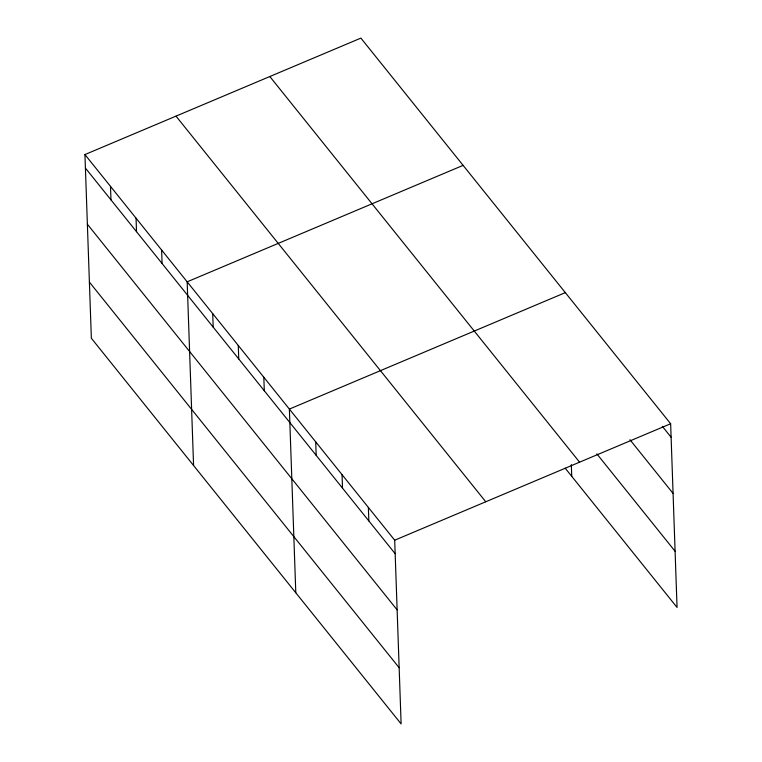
<?xml version="1.0" encoding="UTF-8"?>
<svg xmlns="http://www.w3.org/2000/svg" width="762" height="762" viewBox="0 0 762 762"><rect width="100%" height="100%" fill="white"/><g stroke="black" fill="none" stroke-linecap="round" stroke-linejoin="round"><path stroke-width="1.14" d="M84.944 154.562L394.697 540.21L401.117 723.9L91.354 338.252L84.944 154.562L360.883 38.1L670.646 423.748L677.056 607.438L565.166 468.144M463.106 165.364L187.166 281.826L193.577 465.515M565.328 292.627L289.379 409.089L295.799 592.779M394.697 540.21L670.646 423.748M662.34 426.329L671.112 437.255M629.926 439.693L673.075 493.414M596.837 453.847L675.094 551.278M269.824 76.533L579.587 462.182M176.003 116.129L485.765 501.777M85.411 168.059L395.173 553.707M87.373 224.219L397.135 609.876M89.392 282.092L399.155 667.741M571.329 464.62L571.738 476.317M368.37 507.425L368.846 520.932M342.043 474.65L342.509 488.147M315.716 441.865L316.182 455.371M263.823 377.266L264.3 390.773M238.268 345.453L238.744 358.959M212.712 313.639L213.189 327.136M161.611 250.003L162.077 263.509M136.055 218.189L136.522 231.696M110.5 186.376L110.966 199.873"/></g></svg>
